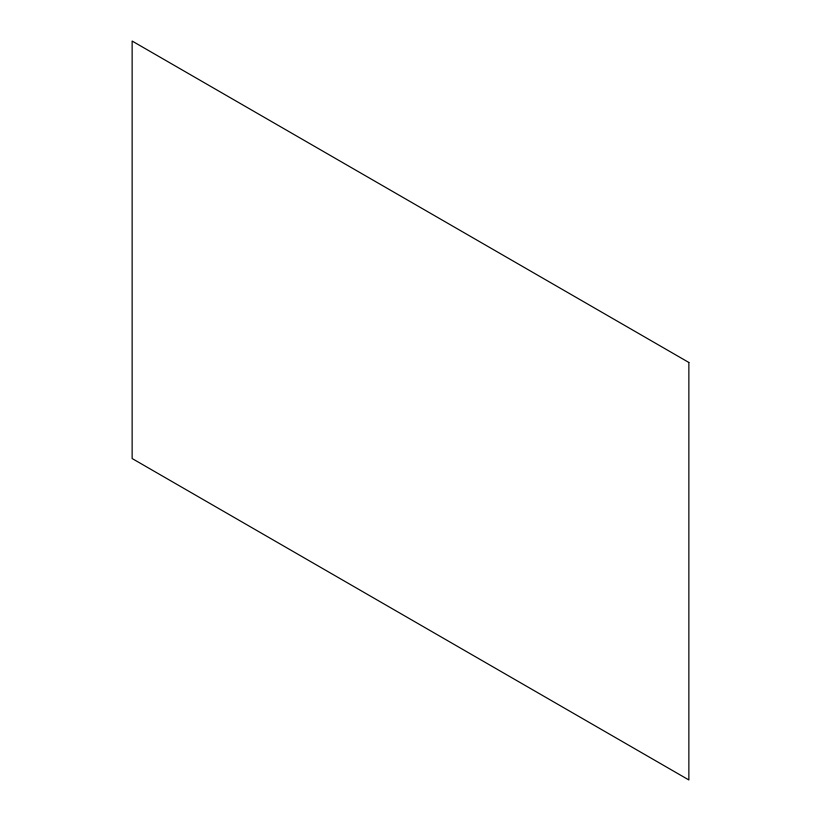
<?xml version="1.0" encoding="UTF-8"?>
<svg xmlns="http://www.w3.org/2000/svg" width="821" height="821" viewBox="0 0 821 821"><rect width="100%" height="100%" fill="white"/><g stroke="black" fill="none" stroke-linecap="round" stroke-linejoin="round"><path stroke-width="1.23" d="M688.86 362.472L132.14 41.05L132.14 458.529L688.86 779.95L688.86 362.472"/></g></svg>
